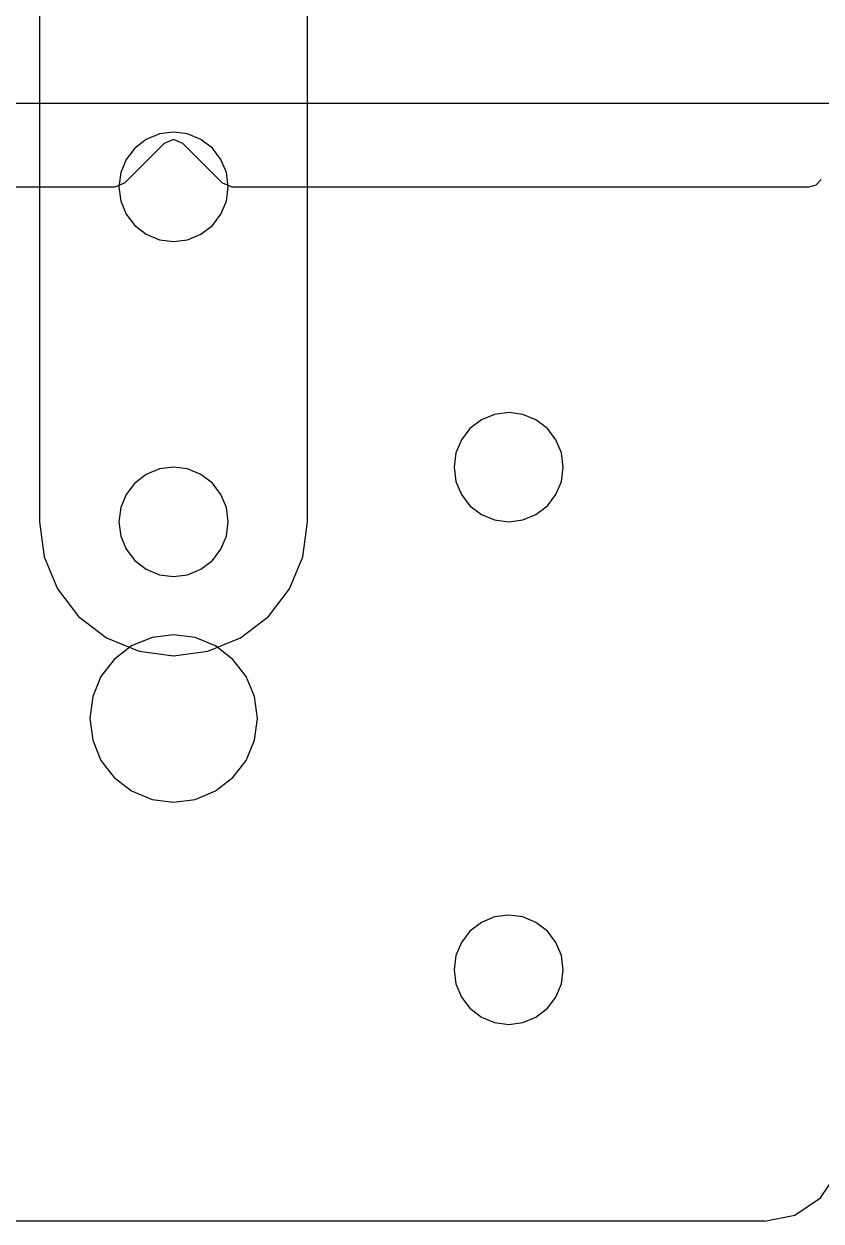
# Model space of a CAD drawing. Extents: x -257 to 298, y -311 to 343.
# Drawn here: x -6.05 to 26.17, y -71.31 to -22.91 of the extents above; entities that cross this region are included whole.
import ezdxf

# ---------------------------------------------------------------- set-up
doc = ezdxf.new("R2010")
doc.units = 0

msp = doc.modelspace()

# ---------------------------------------------------------------- linework, layer by layer
at = {"layer": 'Layer 1'}
for p, q in [((-5.41333, 65.3291), (-5.41333, -43.0441)), ((-5.41333, 65.3291), (-5.41333, -43.0441)), ((-5.41333, 65.3291), (-5.41333, -43.0441)), ((-5.41333, 65.3291), (-5.41333, -43.0441)), ((-5.41333, 65.3291), (-5.41333, -43.0441)), ((5.41333, -43.0441), (5.41333, 10.7417)), ((5.41333, -43.0441), (5.41333, 10.7417)), ((5.41333, -43.0441), (5.41333, 10.7417)), ((5.41333, -43.0441), (5.41333, 10.7417)), ((5.41333, -43.0441), (5.41333, 10.7417)), ((-34.0532, -26.1108), (34.0532, -26.1108)), ((-34.0532, -26.1108), (34.0532, -26.1108)), ((-34.0532, -26.1108), (34.0532, -26.1108)), ((-1.106665, -27.5806), (-1.568484, -27.935699)), ((-1.106665, -27.5806), (-1.568484, -27.935699)), ((-1.106665, -27.5806), (-1.568484, -27.935699)), ((-1.106665, -27.5806), (-1.568484, -27.935699)), ((-1.106665, -27.5806), (-1.568484, -27.935699)), ((-0.56823, -27.358202), (-1.106665, -27.5806)), ((-0.56823, -27.358202), (-1.106665, -27.5806)), ((-0.56823, -27.358202), (-1.106665, -27.5806)), ((-0.56823, -27.358202), (-1.106665, -27.5806)), ((-0.56823, -27.358202), (-1.106665, -27.5806)), ((0, -27.28407), (-0.56823, -27.358202)), ((0, -27.28407), (-0.56823, -27.358202)), ((0, -27.28407), (-0.56823, -27.358202)), ((0, -27.28407), (-0.56823, -27.358202)), ((0, -27.28407), (-0.56823, -27.358202)), ((0, -27.58499), (-0.377124, -27.7412)), ((0.56823, -27.358202), (0, -27.28407)), ((0.56823, -27.358202), (0, -27.28407)), ((0.56823, -27.358202), (0, -27.28407)), ((0.56823, -27.358202), (0, -27.28407)), ((0.56823, -27.358202), (0, -27.28407)), ((0.377123, -27.7412), (0, -27.58499)), ((1.106665, -27.5806), (0.56823, -27.358202)), ((1.106665, -27.5806), (0.56823, -27.358202)), ((1.106665, -27.5806), (0.56823, -27.358202)), ((1.106665, -27.5806), (0.56823, -27.358202)), ((1.106665, -27.5806), (0.56823, -27.358202)), ((1.568484, -27.935699), (1.106665, -27.5806)), ((1.568484, -27.935699), (1.106665, -27.5806)), ((1.568484, -27.935699), (1.106665, -27.5806)), ((1.568484, -27.935699), (1.106665, -27.5806)), ((1.568484, -27.935699), (1.106665, -27.5806)), ((-1.97712, -29.3422), (-0.37712, -27.742)), ((-1.568484, -27.935699), (-1.9168, -28.390735)), ((-1.568484, -27.935699), (-1.9168, -28.390735)), ((-1.568484, -27.935699), (-1.9168, -28.390735)), ((-1.568484, -27.935699), (-1.9168, -28.390735)), ((-1.568484, -27.935699), (-1.9168, -28.390735)), ((0.377125, -27.742), (1.977125, -29.3422)), ((1.9168, -28.390735), (1.568484, -27.935699)), ((1.9168, -28.390735), (1.568484, -27.935699)), ((1.9168, -28.390735), (1.568484, -27.935699)), ((1.9168, -28.390735), (1.568484, -27.935699)), ((1.9168, -28.390735), (1.568484, -27.935699)), ((-1.9168, -28.390735), (-2.136715, -28.919903)), ((-1.9168, -28.390735), (-2.136715, -28.919903)), ((-1.9168, -28.390735), (-2.136715, -28.919903)), ((-1.9168, -28.390735), (-2.136715, -28.919903)), ((-1.9168, -28.390735), (-2.136715, -28.919903)), ((2.136715, -28.919903), (1.9168, -28.390735)), ((2.136715, -28.919903), (1.9168, -28.390735)), ((2.136715, -28.919903), (1.9168, -28.390735)), ((2.136715, -28.919903), (1.9168, -28.390735)), ((2.136715, -28.919903), (1.9168, -28.390735)), ((-2.136715, -28.919903), (-2.21333, -29.4974)), ((-2.136715, -28.919903), (-2.21333, -29.4974)), ((-2.136715, -28.919903), (-2.21333, -29.4974)), ((-2.136715, -28.919903), (-2.21333, -29.4974)), ((-2.136715, -28.919903), (-2.21333, -29.4974)), ((2.21333, -29.4974), (2.136715, -28.919903)), ((2.21333, -29.4974), (2.136715, -28.919903)), ((2.21333, -29.4974), (2.136715, -28.919903)), ((2.21333, -29.4974), (2.136715, -28.919903)), ((2.21333, -29.4974), (2.136715, -28.919903)), ((-19.0933, -29.4975), (-2.35425, -29.4975)), ((-2.35425, -29.4974), (-1.977127, -29.34119)), ((-2.21333, -29.4974), (-2.136715, -30.074897)), ((-2.21333, -29.4974), (-2.136715, -30.074897)), ((-2.21333, -29.4974), (-2.136715, -30.074897)), ((-2.21333, -29.4974), (-2.136715, -30.074897)), ((-2.21333, -29.4974), (-2.136715, -30.074897)), ((1.97712, -29.3412), (2.354243, -29.49741)), ((2.136715, -30.074897), (2.21333, -29.4974)), ((2.136715, -30.074897), (2.21333, -29.4974)), ((2.136715, -30.074897), (2.21333, -29.4974)), ((2.136715, -30.074897), (2.21333, -29.4974)), ((2.136715, -30.074897), (2.21333, -29.4974)), ((2.21333, -29.4974), (2.21333, -29.4974)), ((2.21333, -29.4974), (2.21333, -29.4974)), ((2.21333, -29.4974), (2.21333, -29.4974)), ((2.21333, -29.4974), (2.21333, -29.4974)), ((2.21333, -29.4974), (2.21333, -29.4974)), ((2.35425, -29.4975), (25.697, -29.4975)), ((25.697, -29.4974), (25.977393, -29.417739)), ((25.977393, -29.417739), (26.174027, -29.202563)), ((-2.136715, -30.074897), (-1.9168, -30.604065)), ((-2.136715, -30.074897), (-1.9168, -30.604065)), ((-2.136715, -30.074897), (-1.9168, -30.604065)), ((-2.136715, -30.074897), (-1.9168, -30.604065)), ((-2.136715, -30.074897), (-1.9168, -30.604065)), ((1.9168, -30.604065), (2.136715, -30.074897)), ((1.9168, -30.604065), (2.136715, -30.074897)), ((1.9168, -30.604065), (2.136715, -30.074897)), ((1.9168, -30.604065), (2.136715, -30.074897)), ((1.9168, -30.604065), (2.136715, -30.074897)), ((-1.9168, -30.604065), (-1.568484, -31.059101)), ((-1.9168, -30.604065), (-1.568484, -31.059101)), ((-1.9168, -30.604065), (-1.568484, -31.059101)), ((-1.9168, -30.604065), (-1.568484, -31.059101)), ((-1.9168, -30.604065), (-1.568484, -31.059101)), ((1.568484, -31.059101), (1.9168, -30.604065)), ((1.568484, -31.059101), (1.9168, -30.604065)), ((1.568484, -31.059101), (1.9168, -30.604065)), ((1.568484, -31.059101), (1.9168, -30.604065)), ((1.568484, -31.059101), (1.9168, -30.604065)), ((-1.568484, -31.059101), (-1.106665, -31.4142)), ((-1.568484, -31.059101), (-1.106665, -31.4142)), ((-1.568484, -31.059101), (-1.106665, -31.4142)), ((-1.568484, -31.059101), (-1.106665, -31.4142)), ((-1.568484, -31.059101), (-1.106665, -31.4142)), ((-1.106665, -31.4142), (-0.56823, -31.636598)), ((-1.106665, -31.4142), (-0.56823, -31.636598)), ((-1.106665, -31.4142), (-0.56823, -31.636598)), ((-1.106665, -31.4142), (-0.56823, -31.636598)), ((-1.106665, -31.4142), (-0.56823, -31.636598)), ((0.56823, -31.636598), (1.106665, -31.4142)), ((0.56823, -31.636598), (1.106665, -31.4142)), ((0.56823, -31.636598), (1.106665, -31.4142)), ((0.56823, -31.636598), (1.106665, -31.4142)), ((0.56823, -31.636598), (1.106665, -31.4142)), ((1.106665, -31.4142), (1.568484, -31.059101)), ((1.106665, -31.4142), (1.568484, -31.059101)), ((1.106665, -31.4142), (1.568484, -31.059101)), ((1.106665, -31.4142), (1.568484, -31.059101)), ((1.106665, -31.4142), (1.568484, -31.059101)), ((-0.56823, -31.636598), (0, -31.71073)), ((-0.56823, -31.636598), (0, -31.71073)), ((-0.56823, -31.636598), (0, -31.71073)), ((-0.56823, -31.636598), (0, -31.71073)), ((-0.56823, -31.636598), (0, -31.71073)), ((0, -31.71073), (0.56823, -31.636598)), ((0, -31.71073), (0.56823, -31.636598)), ((0, -31.71073), (0.56823, -31.636598)), ((0, -31.71073), (0.56823, -31.636598)), ((0, -31.71073), (0.56823, -31.636598)), ((12.979838, -38.696654), (12.4427, -38.918516)), ((12.979838, -38.696654), (12.4427, -38.918516)), ((12.979838, -38.696654), (12.4427, -38.918516)), ((12.979838, -38.696654), (12.4427, -38.918516)), ((12.979838, -38.696654), (12.4427, -38.918516)), ((12.979838, -38.696654), (12.4427, -38.918516)), ((12.979838, -38.696654), (12.4427, -38.918516)), ((12.979838, -38.696654), (12.4427, -38.918516)), ((12.979838, -38.696654), (12.4427, -38.918516)), ((12.979838, -38.696654), (12.4427, -38.918516)), ((13.5467, -38.6227), (12.979838, -38.696654)), ((13.5467, -38.6227), (12.979838, -38.696654)), ((13.5467, -38.6227), (12.979838, -38.696654)), ((13.5467, -38.6227), (12.979838, -38.696654)), ((13.5467, -38.6227), (12.979838, -38.696654)), ((13.5467, -38.6227), (12.979838, -38.696654)), ((13.5467, -38.6227), (12.979838, -38.696654)), ((13.5467, -38.6227), (12.979838, -38.696654)), ((13.5467, -38.6227), (12.979838, -38.696654)), ((13.5467, -38.6227), (12.979838, -38.696654)), ((14.113562, -38.696654), (13.5467, -38.6227)), ((14.113562, -38.696654), (13.5467, -38.6227)), ((14.113562, -38.696654), (13.5467, -38.6227)), ((14.113562, -38.696654), (13.5467, -38.6227)), ((14.113562, -38.696654), (13.5467, -38.6227)), ((14.113562, -38.696654), (13.5467, -38.6227)), ((14.113562, -38.696654), (13.5467, -38.6227)), ((14.113562, -38.696654), (13.5467, -38.6227)), ((14.113562, -38.696654), (13.5467, -38.6227)), ((14.113562, -38.696654), (13.5467, -38.6227)), ((14.6507, -38.918516), (14.113562, -38.696654)), ((14.6507, -38.918516), (14.113562, -38.696654)), ((14.6507, -38.918516), (14.113562, -38.696654)), ((14.6507, -38.918516), (14.113562, -38.696654)), ((14.6507, -38.918516), (14.113562, -38.696654)), ((14.6507, -38.918516), (14.113562, -38.696654)), ((14.6507, -38.918516), (14.113562, -38.696654)), ((14.6507, -38.918516), (14.113562, -38.696654)), ((14.6507, -38.918516), (14.113562, -38.696654)), ((14.6507, -38.918516), (14.113562, -38.696654)), ((12.4427, -38.918516), (11.981993, -39.27276)), ((12.4427, -38.918516), (11.981993, -39.27276)), ((12.4427, -38.918516), (11.981993, -39.27276)), ((12.4427, -38.918516), (11.981993, -39.27276)), ((12.4427, -38.918516), (11.981993, -39.27276)), ((12.4427, -38.918516), (11.981993, -39.27276)), ((12.4427, -38.918516), (11.981993, -39.27276)), ((12.4427, -38.918516), (11.981993, -39.27276)), ((12.4427, -38.918516), (11.981993, -39.27276)), ((12.4427, -38.918516), (11.981993, -39.27276)), ((15.111407, -39.27276), (14.6507, -38.918516)), ((15.111407, -39.27276), (14.6507, -38.918516)), ((15.111407, -39.27276), (14.6507, -38.918516)), ((15.111407, -39.27276), (14.6507, -38.918516)), ((15.111407, -39.27276), (14.6507, -38.918516)), ((15.111407, -39.27276), (14.6507, -38.918516)), ((15.111407, -39.27276), (14.6507, -38.918516)), ((15.111407, -39.27276), (14.6507, -38.918516)), ((15.111407, -39.27276), (14.6507, -38.918516)), ((15.111407, -39.27276), (14.6507, -38.918516)), ((11.981993, -39.27276), (11.634516, -39.7267)), ((11.981993, -39.27276), (11.634516, -39.7267)), ((11.981993, -39.27276), (11.634516, -39.7267)), ((11.981993, -39.27276), (11.634516, -39.7267)), ((11.981993, -39.27276), (11.634516, -39.7267)), ((11.981993, -39.27276), (11.634516, -39.7267)), ((11.981993, -39.27276), (11.634516, -39.7267)), ((11.981993, -39.27276), (11.634516, -39.7267)), ((11.981993, -39.27276), (11.634516, -39.7267)), ((11.981993, -39.27276), (11.634516, -39.7267)), ((15.458884, -39.7267), (15.111407, -39.27276)), ((15.458884, -39.7267), (15.111407, -39.27276)), ((15.458884, -39.7267), (15.111407, -39.27276)), ((15.458884, -39.7267), (15.111407, -39.27276)), ((15.458884, -39.7267), (15.111407, -39.27276)), ((15.458884, -39.7267), (15.111407, -39.27276)), ((15.458884, -39.7267), (15.111407, -39.27276)), ((15.458884, -39.7267), (15.111407, -39.27276)), ((15.458884, -39.7267), (15.111407, -39.27276)), ((15.458884, -39.7267), (15.111407, -39.27276)), ((11.634516, -39.7267), (11.415131, -40.254594)), ((11.634516, -39.7267), (11.415131, -40.254594)), ((11.634516, -39.7267), (11.415131, -40.254594)), ((11.634516, -39.7267), (11.415131, -40.254594)), ((11.634516, -39.7267), (11.415131, -40.254594)), ((11.634516, -39.7267), (11.415131, -40.254594)), ((11.634516, -39.7267), (11.415131, -40.254594)), ((11.634516, -39.7267), (11.415131, -40.254594)), ((11.634516, -39.7267), (11.415131, -40.254594)), ((11.634516, -39.7267), (11.415131, -40.254594)), ((15.678269, -40.254594), (15.458884, -39.7267)), ((15.678269, -40.254594), (15.458884, -39.7267)), ((15.678269, -40.254594), (15.458884, -39.7267)), ((15.678269, -40.254594), (15.458884, -39.7267)), ((15.678269, -40.254594), (15.458884, -39.7267)), ((15.678269, -40.254594), (15.458884, -39.7267)), ((15.678269, -40.254594), (15.458884, -39.7267)), ((15.678269, -40.254594), (15.458884, -39.7267)), ((15.678269, -40.254594), (15.458884, -39.7267)), ((15.678269, -40.254594), (15.458884, -39.7267)), ((11.415131, -40.254594), (11.3387, -40.8307)), ((11.415131, -40.254594), (11.3387, -40.8307)), ((11.415131, -40.254594), (11.3387, -40.8307)), ((11.415131, -40.254594), (11.3387, -40.8307)), ((11.415131, -40.254594), (11.3387, -40.8307)), ((11.415131, -40.254594), (11.3387, -40.8307)), ((11.415131, -40.254594), (11.3387, -40.8307)), ((11.415131, -40.254594), (11.3387, -40.8307)), ((11.415131, -40.254594), (11.3387, -40.8307)), ((11.415131, -40.254594), (11.3387, -40.8307)), ((15.7547, -40.8307), (15.678269, -40.254594)), ((15.7547, -40.8307), (15.678269, -40.254594)), ((15.7547, -40.8307), (15.678269, -40.254594)), ((15.7547, -40.8307), (15.678269, -40.254594)), ((15.7547, -40.8307), (15.678269, -40.254594)), ((15.7547, -40.8307), (15.678269, -40.254594)), ((15.7547, -40.8307), (15.678269, -40.254594)), ((15.7547, -40.8307), (15.678269, -40.254594)), ((15.7547, -40.8307), (15.678269, -40.254594)), ((15.7547, -40.8307), (15.678269, -40.254594)), ((-1.106665, -41.1272), (-1.568484, -41.482299)), ((-1.106665, -41.1272), (-1.568484, -41.482299)), ((-1.106665, -41.1272), (-1.568484, -41.482299)), ((-1.106665, -41.1272), (-1.568484, -41.482299)), ((-1.106665, -41.1272), (-1.568484, -41.482299)), ((-0.56823, -40.904802), (-1.106665, -41.1272)), ((-0.56823, -40.904802), (-1.106665, -41.1272)), ((-0.56823, -40.904802), (-1.106665, -41.1272)), ((-0.56823, -40.904802), (-1.106665, -41.1272)), ((-0.56823, -40.904802), (-1.106665, -41.1272)), ((0, -40.83067), (-0.56823, -40.904802)), ((0, -40.83067), (-0.56823, -40.904802)), ((0, -40.83067), (-0.56823, -40.904802)), ((0, -40.83067), (-0.56823, -40.904802)), ((0, -40.83067), (-0.56823, -40.904802)), ((0.56823, -40.904802), (0, -40.83067)), ((0.56823, -40.904802), (0, -40.83067)), ((0.56823, -40.904802), (0, -40.83067)), ((0.56823, -40.904802), (0, -40.83067)), ((0.56823, -40.904802), (0, -40.83067)), ((1.106665, -41.1272), (0.56823, -40.904802)), ((1.106665, -41.1272), (0.56823, -40.904802)), ((1.106665, -41.1272), (0.56823, -40.904802)), ((1.106665, -41.1272), (0.56823, -40.904802)), ((1.106665, -41.1272), (0.56823, -40.904802)), ((1.568484, -41.482299), (1.106665, -41.1272)), ((1.568484, -41.482299), (1.106665, -41.1272)), ((1.568484, -41.482299), (1.106665, -41.1272)), ((1.568484, -41.482299), (1.106665, -41.1272)), ((1.568484, -41.482299), (1.106665, -41.1272)), ((11.3387, -40.8307), (11.415131, -41.406806)), ((11.3387, -40.8307), (11.415131, -41.406806)), ((11.3387, -40.8307), (11.415131, -41.406806)), ((11.3387, -40.8307), (11.415131, -41.406806)), ((11.3387, -40.8307), (11.415131, -41.406806)), ((11.3387, -40.8307), (11.415131, -41.406806)), ((11.3387, -40.8307), (11.415131, -41.406806)), ((11.3387, -40.8307), (11.415131, -41.406806)), ((11.3387, -40.8307), (11.415131, -41.406806)), ((11.3387, -40.8307), (11.415131, -41.406806)), ((15.678269, -41.406806), (15.7547, -40.8307)), ((15.678269, -41.406806), (15.7547, -40.8307)), ((15.678269, -41.406806), (15.7547, -40.8307)), ((15.678269, -41.406806), (15.7547, -40.8307)), ((15.678269, -41.406806), (15.7547, -40.8307)), ((15.678269, -41.406806), (15.7547, -40.8307)), ((15.678269, -41.406806), (15.7547, -40.8307)), ((15.678269, -41.406806), (15.7547, -40.8307)), ((15.678269, -41.406806), (15.7547, -40.8307)), ((15.678269, -41.406806), (15.7547, -40.8307)), ((15.7547, -40.8307), (15.7547, -40.8307)), ((15.7547, -40.8307), (15.7547, -40.8307)), ((15.7547, -40.8307), (15.7547, -40.8307)), ((15.7547, -40.8307), (15.7547, -40.8307)), ((15.7547, -40.8307), (15.7547, -40.8307)), ((15.7547, -40.8307), (15.7547, -40.8307)), ((15.7547, -40.8307), (15.7547, -40.8307)), ((15.7547, -40.8307), (15.7547, -40.8307)), ((15.7547, -40.8307), (15.7547, -40.8307)), ((15.7547, -40.8307), (15.7547, -40.8307)), ((-1.568484, -41.482299), (-1.9168, -41.937335)), ((-1.568484, -41.482299), (-1.9168, -41.937335)), ((-1.568484, -41.482299), (-1.9168, -41.937335)), ((-1.568484, -41.482299), (-1.9168, -41.937335)), ((-1.568484, -41.482299), (-1.9168, -41.937335)), ((1.9168, -41.937335), (1.568484, -41.482299)), ((1.9168, -41.937335), (1.568484, -41.482299)), ((1.9168, -41.937335), (1.568484, -41.482299)), ((1.9168, -41.937335), (1.568484, -41.482299)), ((1.9168, -41.937335), (1.568484, -41.482299)), ((11.415131, -41.406806), (11.634516, -41.9347)), ((11.415131, -41.406806), (11.634516, -41.9347)), ((11.415131, -41.406806), (11.634516, -41.9347)), ((11.415131, -41.406806), (11.634516, -41.9347)), ((11.415131, -41.406806), (11.634516, -41.9347)), ((11.415131, -41.406806), (11.634516, -41.9347)), ((11.415131, -41.406806), (11.634516, -41.9347)), ((11.415131, -41.406806), (11.634516, -41.9347)), ((11.415131, -41.406806), (11.634516, -41.9347)), ((11.415131, -41.406806), (11.634516, -41.9347)), ((15.458884, -41.9347), (15.678269, -41.406806)), ((15.458884, -41.9347), (15.678269, -41.406806)), ((15.458884, -41.9347), (15.678269, -41.406806)), ((15.458884, -41.9347), (15.678269, -41.406806)), ((15.458884, -41.9347), (15.678269, -41.406806)), ((15.458884, -41.9347), (15.678269, -41.406806)), ((15.458884, -41.9347), (15.678269, -41.406806)), ((15.458884, -41.9347), (15.678269, -41.406806)), ((15.458884, -41.9347), (15.678269, -41.406806)), ((15.458884, -41.9347), (15.678269, -41.406806)), ((-1.9168, -41.937335), (-2.136715, -42.466503)), ((-1.9168, -41.937335), (-2.136715, -42.466503)), ((-1.9168, -41.937335), (-2.136715, -42.466503)), ((-1.9168, -41.937335), (-2.136715, -42.466503)), ((-1.9168, -41.937335), (-2.136715, -42.466503)), ((2.136715, -42.466503), (1.9168, -41.937335)), ((2.136715, -42.466503), (1.9168, -41.937335)), ((2.136715, -42.466503), (1.9168, -41.937335)), ((2.136715, -42.466503), (1.9168, -41.937335)), ((2.136715, -42.466503), (1.9168, -41.937335)), ((11.634516, -41.9347), (11.981993, -42.38864)), ((11.634516, -41.9347), (11.981993, -42.38864)), ((11.634516, -41.9347), (11.981993, -42.38864)), ((11.634516, -41.9347), (11.981993, -42.38864)), ((11.634516, -41.9347), (11.981993, -42.38864)), ((11.634516, -41.9347), (11.981993, -42.38864)), ((11.634516, -41.9347), (11.981993, -42.38864)), ((11.634516, -41.9347), (11.981993, -42.38864)), ((11.634516, -41.9347), (11.981993, -42.38864)), ((11.634516, -41.9347), (11.981993, -42.38864)), ((15.111407, -42.38864), (15.458884, -41.9347)), ((15.111407, -42.38864), (15.458884, -41.9347)), ((15.111407, -42.38864), (15.458884, -41.9347)), ((15.111407, -42.38864), (15.458884, -41.9347)), ((15.111407, -42.38864), (15.458884, -41.9347)), ((15.111407, -42.38864), (15.458884, -41.9347)), ((15.111407, -42.38864), (15.458884, -41.9347)), ((15.111407, -42.38864), (15.458884, -41.9347)), ((15.111407, -42.38864), (15.458884, -41.9347)), ((15.111407, -42.38864), (15.458884, -41.9347)), ((-2.136715, -42.466503), (-2.21333, -43.044)), ((-2.136715, -42.466503), (-2.21333, -43.044)), ((-2.136715, -42.466503), (-2.21333, -43.044)), ((-2.136715, -42.466503), (-2.21333, -43.044)), ((-2.136715, -42.466503), (-2.21333, -43.044)), ((2.21333, -43.044), (2.136715, -42.466503)), ((2.21333, -43.044), (2.136715, -42.466503)), ((2.21333, -43.044), (2.136715, -42.466503)), ((2.21333, -43.044), (2.136715, -42.466503)), ((2.21333, -43.044), (2.136715, -42.466503)), ((11.981993, -42.38864), (12.4427, -42.742884)), ((11.981993, -42.38864), (12.4427, -42.742884)), ((11.981993, -42.38864), (12.4427, -42.742884)), ((11.981993, -42.38864), (12.4427, -42.742884)), ((11.981993, -42.38864), (12.4427, -42.742884)), ((11.981993, -42.38864), (12.4427, -42.742884)), ((11.981993, -42.38864), (12.4427, -42.742884)), ((11.981993, -42.38864), (12.4427, -42.742884)), ((11.981993, -42.38864), (12.4427, -42.742884)), ((11.981993, -42.38864), (12.4427, -42.742884)), ((14.6507, -42.742884), (15.111407, -42.38864)), ((14.6507, -42.742884), (15.111407, -42.38864)), ((14.6507, -42.742884), (15.111407, -42.38864)), ((14.6507, -42.742884), (15.111407, -42.38864)), ((14.6507, -42.742884), (15.111407, -42.38864)), ((14.6507, -42.742884), (15.111407, -42.38864)), ((14.6507, -42.742884), (15.111407, -42.38864)), ((14.6507, -42.742884), (15.111407, -42.38864)), ((14.6507, -42.742884), (15.111407, -42.38864)), ((14.6507, -42.742884), (15.111407, -42.38864)), ((-5.41333, -43.044), (-5.225933, -44.456433)), ((-5.41333, -43.044), (-5.225933, -44.456433)), ((-5.41333, -43.044), (-5.225933, -44.456433)), ((-5.41333, -43.044), (-5.225933, -44.456433)), ((-5.41333, -43.044), (-5.225933, -44.456433)), ((-2.21333, -43.044), (-2.136715, -43.621497)), ((-2.21333, -43.044), (-2.136715, -43.621497)), ((-2.21333, -43.044), (-2.136715, -43.621497)), ((-2.21333, -43.044), (-2.136715, -43.621497)), ((-2.21333, -43.044), (-2.136715, -43.621497)), ((2.136715, -43.621497), (2.21333, -43.044)), ((2.136715, -43.621497), (2.21333, -43.044)), ((2.136715, -43.621497), (2.21333, -43.044)), ((2.136715, -43.621497), (2.21333, -43.044)), ((2.136715, -43.621497), (2.21333, -43.044)), ((2.21333, -43.044), (2.21333, -43.044)), ((2.21333, -43.044), (2.21333, -43.044)), ((2.21333, -43.044), (2.21333, -43.044)), ((2.21333, -43.044), (2.21333, -43.044)), ((2.21333, -43.044), (2.21333, -43.044)), ((5.225965, -44.456433), (5.41335, -43.044)), ((5.225965, -44.456433), (5.41335, -43.044)), ((5.225965, -44.456433), (5.41335, -43.044)), ((5.225965, -44.456433), (5.41335, -43.044)), ((5.225965, -44.456433), (5.41335, -43.044)), ((12.4427, -42.742884), (12.979838, -42.964746)), ((12.4427, -42.742884), (12.979838, -42.964746)), ((12.4427, -42.742884), (12.979838, -42.964746)), ((12.4427, -42.742884), (12.979838, -42.964746)), ((12.4427, -42.742884), (12.979838, -42.964746)), ((12.4427, -42.742884), (12.979838, -42.964746)), ((12.4427, -42.742884), (12.979838, -42.964746)), ((12.4427, -42.742884), (12.979838, -42.964746)), ((12.4427, -42.742884), (12.979838, -42.964746)), ((12.4427, -42.742884), (12.979838, -42.964746)), ((12.979838, -42.964746), (13.5467, -43.0387)), ((12.979838, -42.964746), (13.5467, -43.0387)), ((12.979838, -42.964746), (13.5467, -43.0387)), ((12.979838, -42.964746), (13.5467, -43.0387)), ((12.979838, -42.964746), (13.5467, -43.0387)), ((12.979838, -42.964746), (13.5467, -43.0387)), ((12.979838, -42.964746), (13.5467, -43.0387)), ((12.979838, -42.964746), (13.5467, -43.0387)), ((12.979838, -42.964746), (13.5467, -43.0387)), ((12.979838, -42.964746), (13.5467, -43.0387)), ((13.5467, -43.0387), (14.113562, -42.964746)), ((13.5467, -43.0387), (14.113562, -42.964746)), ((13.5467, -43.0387), (14.113562, -42.964746)), ((13.5467, -43.0387), (14.113562, -42.964746)), ((13.5467, -43.0387), (14.113562, -42.964746)), ((13.5467, -43.0387), (14.113562, -42.964746)), ((13.5467, -43.0387), (14.113562, -42.964746)), ((13.5467, -43.0387), (14.113562, -42.964746)), ((13.5467, -43.0387), (14.113562, -42.964746)), ((13.5467, -43.0387), (14.113562, -42.964746)), ((14.113562, -42.964746), (14.6507, -42.742884)), ((14.113562, -42.964746), (14.6507, -42.742884)), ((14.113562, -42.964746), (14.6507, -42.742884)), ((14.113562, -42.964746), (14.6507, -42.742884)), ((14.113562, -42.964746), (14.6507, -42.742884)), ((14.113562, -42.964746), (14.6507, -42.742884)), ((14.113562, -42.964746), (14.6507, -42.742884)), ((14.113562, -42.964746), (14.6507, -42.742884)), ((14.113562, -42.964746), (14.6507, -42.742884)), ((14.113562, -42.964746), (14.6507, -42.742884)), ((-2.136715, -43.621497), (-1.9168, -44.150665)), ((-2.136715, -43.621497), (-1.9168, -44.150665)), ((-2.136715, -43.621497), (-1.9168, -44.150665)), ((-2.136715, -43.621497), (-1.9168, -44.150665)), ((-2.136715, -43.621497), (-1.9168, -44.150665)), ((1.9168, -44.150665), (2.136715, -43.621497)), ((1.9168, -44.150665), (2.136715, -43.621497)), ((1.9168, -44.150665), (2.136715, -43.621497)), ((1.9168, -44.150665), (2.136715, -43.621497)), ((1.9168, -44.150665), (2.136715, -43.621497)), ((-5.225933, -44.456433), (-4.688064, -45.750665)), ((-5.225933, -44.456433), (-4.688064, -45.750665)), ((-5.225933, -44.456433), (-4.688064, -45.750665)), ((-5.225933, -44.456433), (-4.688064, -45.750665)), ((-5.225933, -44.456433), (-4.688064, -45.750665)), ((-1.9168, -44.150665), (-1.568484, -44.605701)), ((-1.9168, -44.150665), (-1.568484, -44.605701)), ((-1.9168, -44.150665), (-1.568484, -44.605701)), ((-1.9168, -44.150665), (-1.568484, -44.605701)), ((-1.9168, -44.150665), (-1.568484, -44.605701)), ((1.568484, -44.605701), (1.9168, -44.150665)), ((1.568484, -44.605701), (1.9168, -44.150665)), ((1.568484, -44.605701), (1.9168, -44.150665)), ((1.568484, -44.605701), (1.9168, -44.150665)), ((1.568484, -44.605701), (1.9168, -44.150665)), ((4.688101, -45.750665), (5.225965, -44.456433)), ((4.688101, -45.750665), (5.225965, -44.456433)), ((4.688101, -45.750665), (5.225965, -44.456433)), ((4.688101, -45.750665), (5.225965, -44.456433)), ((4.688101, -45.750665), (5.225965, -44.456433)), ((-1.568484, -44.605701), (-1.106665, -44.9608)), ((-1.568484, -44.605701), (-1.106665, -44.9608)), ((-1.568484, -44.605701), (-1.106665, -44.9608)), ((-1.568484, -44.605701), (-1.106665, -44.9608)), ((-1.568484, -44.605701), (-1.106665, -44.9608)), ((-1.106665, -44.9608), (-0.56823, -45.183198)), ((-1.106665, -44.9608), (-0.56823, -45.183198)), ((-1.106665, -44.9608), (-0.56823, -45.183198)), ((-1.106665, -44.9608), (-0.56823, -45.183198)), ((-1.106665, -44.9608), (-0.56823, -45.183198)), ((0.56823, -45.183198), (1.106665, -44.9608)), ((0.56823, -45.183198), (1.106665, -44.9608)), ((0.56823, -45.183198), (1.106665, -44.9608)), ((0.56823, -45.183198), (1.106665, -44.9608)), ((0.56823, -45.183198), (1.106665, -44.9608)), ((1.106665, -44.9608), (1.568484, -44.605701)), ((1.106665, -44.9608), (1.568484, -44.605701)), ((1.106665, -44.9608), (1.568484, -44.605701)), ((1.106665, -44.9608), (1.568484, -44.605701)), ((1.106665, -44.9608), (1.568484, -44.605701)), ((-0.56823, -45.183198), (0, -45.25733)), ((-0.56823, -45.183198), (0, -45.25733)), ((-0.56823, -45.183198), (0, -45.25733)), ((-0.56823, -45.183198), (0, -45.25733)), ((-0.56823, -45.183198), (0, -45.25733)), ((0, -45.25733), (0.56823, -45.183198)), ((0, -45.25733), (0.56823, -45.183198)), ((0, -45.25733), (0.56823, -45.183198)), ((0, -45.25733), (0.56823, -45.183198)), ((0, -45.25733), (0.56823, -45.183198)), ((-4.688064, -45.750665), (-3.836156, -46.863584)), ((-4.688064, -45.750665), (-3.836156, -46.863584)), ((-4.688064, -45.750665), (-3.836156, -46.863584)), ((-4.688064, -45.750665), (-3.836156, -46.863584)), ((-4.688064, -45.750665), (-3.836156, -46.863584)), ((3.836196, -46.863584), (4.688101, -45.750665)), ((3.836196, -46.863584), (4.688101, -45.750665)), ((3.836196, -46.863584), (4.688101, -45.750665)), ((3.836196, -46.863584), (4.688101, -45.750665)), ((3.836196, -46.863584), (4.688101, -45.750665)), ((-3.836156, -46.863584), (-2.706645, -47.732081)), ((-3.836156, -46.863584), (-2.706645, -47.732081)), ((-3.836156, -46.863584), (-2.706645, -47.732081)), ((-3.836156, -46.863584), (-2.706645, -47.732081)), ((-3.836156, -46.863584), (-2.706645, -47.732081)), ((2.706685, -47.732081), (3.836196, -46.863584)), ((2.706685, -47.732081), (3.836196, -46.863584)), ((2.706685, -47.732081), (3.836196, -46.863584)), ((2.706685, -47.732081), (3.836196, -46.863584)), ((2.706685, -47.732081), (3.836196, -46.863584)), ((-2.706645, -47.732081), (-1.389749, -48.276018)), ((-2.706645, -47.732081), (-1.389749, -48.276018)), ((-2.706645, -47.732081), (-1.389749, -48.276018)), ((-2.706645, -47.732081), (-1.389749, -48.276018)), ((-2.706645, -47.732081), (-1.389749, -48.276018)), ((-0.869465, -47.717472), (-1.693335, -48.057766)), ((-0.869465, -47.717472), (-1.693335, -48.057766)), ((-0.869465, -47.717472), (-1.693335, -48.057766)), ((-0.869465, -47.717472), (-1.693335, -48.057766)), ((-0.869465, -47.717472), (-1.693335, -48.057766)), ((-0.869465, -47.717472), (-1.693335, -48.057766)), ((-0.869465, -47.717472), (-1.693335, -48.057766)), ((-0.869465, -47.717472), (-1.693335, -48.057766)), ((-0.869465, -47.717472), (-1.693335, -48.057766)), ((-0.869465, -47.717472), (-1.693335, -48.057766)), ((-0.000005, -47.60404), (-0.869465, -47.717472)), ((-0.000005, -47.60404), (-0.869465, -47.717472)), ((-0.000005, -47.60404), (-0.869465, -47.717472)), ((-0.000005, -47.60404), (-0.869465, -47.717472)), ((-0.000005, -47.60404), (-0.869465, -47.717472)), ((-0.000005, -47.60404), (-0.869465, -47.717472)), ((-0.000005, -47.60404), (-0.869465, -47.717472)), ((-0.000005, -47.60404), (-0.869465, -47.717472)), ((-0.000005, -47.60404), (-0.869465, -47.717472)), ((-0.000005, -47.60404), (-0.869465, -47.717472)), ((0.869455, -47.717472), (-0.000005, -47.60404)), ((0.869455, -47.717472), (-0.000005, -47.60404)), ((0.869455, -47.717472), (-0.000005, -47.60404)), ((0.869455, -47.717472), (-0.000005, -47.60404)), ((0.869455, -47.717472), (-0.000005, -47.60404)), ((0.869455, -47.717472), (-0.000005, -47.60404)), ((0.869455, -47.717472), (-0.000005, -47.60404)), ((0.869455, -47.717472), (-0.000005, -47.60404)), ((0.869455, -47.717472), (-0.000005, -47.60404)), ((0.869455, -47.717472), (-0.000005, -47.60404)), ((1.693325, -48.057766), (0.869455, -47.717472)), ((1.693325, -48.057766), (0.869455, -47.717472)), ((1.693325, -48.057766), (0.869455, -47.717472)), ((1.693325, -48.057766), (0.869455, -47.717472)), ((1.693325, -48.057766), (0.869455, -47.717472)), ((1.693325, -48.057766), (0.869455, -47.717472)), ((1.693325, -48.057766), (0.869455, -47.717472)), ((1.693325, -48.057766), (0.869455, -47.717472)), ((1.693325, -48.057766), (0.869455, -47.717472)), ((1.693325, -48.057766), (0.869455, -47.717472)), ((1.389789, -48.276018), (2.706685, -47.732081)), ((1.389789, -48.276018), (2.706685, -47.732081)), ((1.389789, -48.276018), (2.706685, -47.732081)), ((1.389789, -48.276018), (2.706685, -47.732081)), ((1.389789, -48.276018), (2.706685, -47.732081)), ((-1.693335, -48.057766), (-2.399974, -48.601111)), ((-1.693335, -48.057766), (-2.399974, -48.601111)), ((-1.693335, -48.057766), (-2.399974, -48.601111)), ((-1.693335, -48.057766), (-2.399974, -48.601111)), ((-1.693335, -48.057766), (-2.399974, -48.601111)), ((-1.693335, -48.057766), (-2.399974, -48.601111)), ((-1.693335, -48.057766), (-2.399974, -48.601111)), ((-1.693335, -48.057766), (-2.399974, -48.601111)), ((-1.693335, -48.057766), (-2.399974, -48.601111)), ((-1.693335, -48.057766), (-2.399974, -48.601111)), ((-1.389749, -48.276018), (0.00002, -48.45733)), ((-1.389749, -48.276018), (0.00002, -48.45733)), ((-1.389749, -48.276018), (0.00002, -48.45733)), ((-1.389749, -48.276018), (0.00002, -48.45733)), ((-1.389749, -48.276018), (0.00002, -48.45733)), ((0.00002, -48.45733), (1.389789, -48.276018)), ((0.00002, -48.45733), (1.389789, -48.276018)), ((0.00002, -48.45733), (1.389789, -48.276018)), ((0.00002, -48.45733), (1.389789, -48.276018)), ((0.00002, -48.45733), (1.389789, -48.276018)), ((2.399964, -48.601111), (1.693325, -48.057766)), ((2.399964, -48.601111), (1.693325, -48.057766)), ((2.399964, -48.601111), (1.693325, -48.057766)), ((2.399964, -48.601111), (1.693325, -48.057766)), ((2.399964, -48.601111), (1.693325, -48.057766)), ((2.399964, -48.601111), (1.693325, -48.057766)), ((2.399964, -48.601111), (1.693325, -48.057766)), ((2.399964, -48.601111), (1.693325, -48.057766)), ((2.399964, -48.601111), (1.693325, -48.057766)), ((2.399964, -48.601111), (1.693325, -48.057766)), ((-2.399974, -48.601111), (-2.932939, -49.29737)), ((-2.399974, -48.601111), (-2.932939, -49.29737)), ((-2.399974, -48.601111), (-2.932939, -49.29737)), ((-2.399974, -48.601111), (-2.932939, -49.29737)), ((-2.399974, -48.601111), (-2.932939, -49.29737)), ((-2.399974, -48.601111), (-2.932939, -49.29737)), ((-2.399974, -48.601111), (-2.932939, -49.29737)), ((-2.399974, -48.601111), (-2.932939, -49.29737)), ((-2.399974, -48.601111), (-2.932939, -49.29737)), ((-2.399974, -48.601111), (-2.932939, -49.29737)), ((2.932929, -49.29737), (2.399964, -48.601111)), ((2.932929, -49.29737), (2.399964, -48.601111)), ((2.932929, -49.29737), (2.399964, -48.601111)), ((2.932929, -49.29737), (2.399964, -48.601111)), ((2.932929, -49.29737), (2.399964, -48.601111)), ((2.932929, -49.29737), (2.399964, -48.601111)), ((2.932929, -49.29737), (2.399964, -48.601111)), ((2.932929, -49.29737), (2.399964, -48.601111)), ((2.932929, -49.29737), (2.399964, -48.601111)), ((2.932929, -49.29737), (2.399964, -48.601111)), ((-2.932939, -49.29737), (-3.269434, -50.107061)), ((-2.932939, -49.29737), (-3.269434, -50.107061)), ((-2.932939, -49.29737), (-3.269434, -50.107061)), ((-2.932939, -49.29737), (-3.269434, -50.107061)), ((-2.932939, -49.29737), (-3.269434, -50.107061)), ((-2.932939, -49.29737), (-3.269434, -50.107061)), ((-2.932939, -49.29737), (-3.269434, -50.107061)), ((-2.932939, -49.29737), (-3.269434, -50.107061)), ((-2.932939, -49.29737), (-3.269434, -50.107061)), ((-2.932939, -49.29737), (-3.269434, -50.107061)), ((3.269426, -50.107061), (2.932929, -49.29737)), ((3.269426, -50.107061), (2.932929, -49.29737)), ((3.269426, -50.107061), (2.932929, -49.29737)), ((3.269426, -50.107061), (2.932929, -49.29737)), ((3.269426, -50.107061), (2.932929, -49.29737)), ((3.269426, -50.107061), (2.932929, -49.29737)), ((3.269426, -50.107061), (2.932929, -49.29737)), ((3.269426, -50.107061), (2.932929, -49.29737)), ((3.269426, -50.107061), (2.932929, -49.29737)), ((3.269426, -50.107061), (2.932929, -49.29737)), ((-3.269434, -50.107061), (-3.386665, -50.9907)), ((-3.269434, -50.107061), (-3.386665, -50.9907)), ((-3.269434, -50.107061), (-3.386665, -50.9907)), ((-3.269434, -50.107061), (-3.386665, -50.9907)), ((-3.269434, -50.107061), (-3.386665, -50.9907)), ((-3.269434, -50.107061), (-3.386665, -50.9907)), ((-3.269434, -50.107061), (-3.386665, -50.9907)), ((-3.269434, -50.107061), (-3.386665, -50.9907)), ((-3.269434, -50.107061), (-3.386665, -50.9907)), ((-3.269434, -50.107061), (-3.386665, -50.9907)), ((3.38666, -50.9907), (3.269426, -50.107061)), ((3.38666, -50.9907), (3.269426, -50.107061)), ((3.38666, -50.9907), (3.269426, -50.107061)), ((3.38666, -50.9907), (3.269426, -50.107061)), ((3.38666, -50.9907), (3.269426, -50.107061)), ((3.38666, -50.9907), (3.269426, -50.107061)), ((3.38666, -50.9907), (3.269426, -50.107061)), ((3.38666, -50.9907), (3.269426, -50.107061)), ((3.38666, -50.9907), (3.269426, -50.107061)), ((3.38666, -50.9907), (3.269426, -50.107061)), ((-3.386665, -50.9907), (-3.269433, -51.874339)), ((-3.386665, -50.9907), (-3.269433, -51.874339)), ((-3.386665, -50.9907), (-3.269433, -51.874339)), ((-3.386665, -50.9907), (-3.269433, -51.874339)), ((-3.386665, -50.9907), (-3.269433, -51.874339)), ((-3.386665, -50.9907), (-3.269433, -51.874339)), ((-3.386665, -50.9907), (-3.269433, -51.874339)), ((-3.386665, -50.9907), (-3.269433, -51.874339)), ((-3.386665, -50.9907), (-3.269433, -51.874339)), ((-3.386665, -50.9907), (-3.269433, -51.874339)), ((3.269427, -51.874339), (3.386658, -50.9907)), ((3.269427, -51.874339), (3.386658, -50.9907)), ((3.269427, -51.874339), (3.386658, -50.9907)), ((3.269427, -51.874339), (3.386658, -50.9907)), ((3.269427, -51.874339), (3.386658, -50.9907)), ((3.269427, -51.874339), (3.386658, -50.9907)), ((3.269427, -51.874339), (3.386658, -50.9907)), ((3.269427, -51.874339), (3.386658, -50.9907)), ((3.269427, -51.874339), (3.386658, -50.9907)), ((3.269427, -51.874339), (3.386658, -50.9907)), ((3.386658, -50.9907), (3.38666, -50.9907)), ((3.386658, -50.9907), (3.38666, -50.9907)), ((3.386658, -50.9907), (3.38666, -50.9907)), ((3.386658, -50.9907), (3.38666, -50.9907)), ((3.386658, -50.9907), (3.38666, -50.9907)), ((3.386658, -50.9907), (3.38666, -50.9907)), ((3.386658, -50.9907), (3.38666, -50.9907)), ((3.386658, -50.9907), (3.38666, -50.9907)), ((3.386658, -50.9907), (3.38666, -50.9907)), ((3.386658, -50.9907), (3.38666, -50.9907)), ((-3.269433, -51.874339), (-2.932936, -52.68403)), ((-3.269433, -51.874339), (-2.932936, -52.68403)), ((-3.269433, -51.874339), (-2.932936, -52.68403)), ((-3.269433, -51.874339), (-2.932936, -52.68403)), ((-3.269433, -51.874339), (-2.932936, -52.68403)), ((-3.269433, -51.874339), (-2.932936, -52.68403)), ((-3.269433, -51.874339), (-2.932936, -52.68403)), ((-3.269433, -51.874339), (-2.932936, -52.68403)), ((-3.269433, -51.874339), (-2.932936, -52.68403)), ((-3.269433, -51.874339), (-2.932936, -52.68403)), ((2.932931, -52.68403), (3.269427, -51.874339)), ((2.932931, -52.68403), (3.269427, -51.874339)), ((2.932931, -52.68403), (3.269427, -51.874339)), ((2.932931, -52.68403), (3.269427, -51.874339)), ((2.932931, -52.68403), (3.269427, -51.874339)), ((2.932931, -52.68403), (3.269427, -51.874339)), ((2.932931, -52.68403), (3.269427, -51.874339)), ((2.932931, -52.68403), (3.269427, -51.874339)), ((2.932931, -52.68403), (3.269427, -51.874339)), ((2.932931, -52.68403), (3.269427, -51.874339)), ((-2.932936, -52.68403), (-2.399971, -53.380289)), ((-2.932936, -52.68403), (-2.399971, -53.380289)), ((-2.932936, -52.68403), (-2.399971, -53.380289)), ((-2.932936, -52.68403), (-2.399971, -53.380289)), ((-2.932936, -52.68403), (-2.399971, -53.380289)), ((-2.932936, -52.68403), (-2.399971, -53.380289)), ((-2.932936, -52.68403), (-2.399971, -53.380289)), ((-2.932936, -52.68403), (-2.399971, -53.380289)), ((-2.932936, -52.68403), (-2.399971, -53.380289)), ((-2.932936, -52.68403), (-2.399971, -53.380289)), ((2.399966, -53.380289), (2.932931, -52.68403)), ((2.399966, -53.380289), (2.932931, -52.68403)), ((2.399966, -53.380289), (2.932931, -52.68403)), ((2.399966, -53.380289), (2.932931, -52.68403)), ((2.399966, -53.380289), (2.932931, -52.68403)), ((2.399966, -53.380289), (2.932931, -52.68403)), ((2.399966, -53.380289), (2.932931, -52.68403)), ((2.399966, -53.380289), (2.932931, -52.68403)), ((2.399966, -53.380289), (2.932931, -52.68403)), ((2.399966, -53.380289), (2.932931, -52.68403)), ((-2.399971, -53.380289), (-1.693333, -53.923634)), ((-2.399971, -53.380289), (-1.693333, -53.923634)), ((-2.399971, -53.380289), (-1.693333, -53.923634)), ((-2.399971, -53.380289), (-1.693333, -53.923634)), ((-2.399971, -53.380289), (-1.693333, -53.923634)), ((-2.399971, -53.380289), (-1.693333, -53.923634)), ((-2.399971, -53.380289), (-1.693333, -53.923634)), ((-2.399971, -53.380289), (-1.693333, -53.923634)), ((-2.399971, -53.380289), (-1.693333, -53.923634)), ((-2.399971, -53.380289), (-1.693333, -53.923634)), ((1.693327, -53.923634), (2.399966, -53.380289)), ((1.693327, -53.923634), (2.399966, -53.380289)), ((1.693327, -53.923634), (2.399966, -53.380289)), ((1.693327, -53.923634), (2.399966, -53.380289)), ((1.693327, -53.923634), (2.399966, -53.380289)), ((1.693327, -53.923634), (2.399966, -53.380289)), ((1.693327, -53.923634), (2.399966, -53.380289)), ((1.693327, -53.923634), (2.399966, -53.380289)), ((1.693327, -53.923634), (2.399966, -53.380289)), ((1.693327, -53.923634), (2.399966, -53.380289)), ((-1.693333, -53.923634), (-0.869463, -54.263928)), ((-1.693333, -53.923634), (-0.869463, -54.263928)), ((-1.693333, -53.923634), (-0.869463, -54.263928)), ((-1.693333, -53.923634), (-0.869463, -54.263928)), ((-1.693333, -53.923634), (-0.869463, -54.263928)), ((-1.693333, -53.923634), (-0.869463, -54.263928)), ((-1.693333, -53.923634), (-0.869463, -54.263928)), ((-1.693333, -53.923634), (-0.869463, -54.263928)), ((-1.693333, -53.923634), (-0.869463, -54.263928)), ((-1.693333, -53.923634), (-0.869463, -54.263928)), ((0.869458, -54.263928), (1.693327, -53.923634)), ((0.869458, -54.263928), (1.693327, -53.923634)), ((0.869458, -54.263928), (1.693327, -53.923634)), ((0.869458, -54.263928), (1.693327, -53.923634)), ((0.869458, -54.263928), (1.693327, -53.923634)), ((0.869458, -54.263928), (1.693327, -53.923634)), ((0.869458, -54.263928), (1.693327, -53.923634)), ((0.869458, -54.263928), (1.693327, -53.923634)), ((0.869458, -54.263928), (1.693327, -53.923634)), ((0.869458, -54.263928), (1.693327, -53.923634)), ((-0.869463, -54.263928), (-0.000003, -54.37736)), ((-0.869463, -54.263928), (-0.000003, -54.37736)), ((-0.869463, -54.263928), (-0.000003, -54.37736)), ((-0.869463, -54.263928), (-0.000003, -54.37736)), ((-0.869463, -54.263928), (-0.000003, -54.37736)), ((-0.869463, -54.263928), (-0.000003, -54.37736)), ((-0.869463, -54.263928), (-0.000003, -54.37736)), ((-0.869463, -54.263928), (-0.000003, -54.37736)), ((-0.869463, -54.263928), (-0.000003, -54.37736)), ((-0.869463, -54.263928), (-0.000003, -54.37736)), ((-0.000003, -54.37736), (0.869458, -54.263928)), ((-0.000003, -54.37736), (0.869458, -54.263928)), ((-0.000003, -54.37736), (0.869458, -54.263928)), ((-0.000003, -54.37736), (0.869458, -54.263928)), ((-0.000003, -54.37736), (0.869458, -54.263928)), ((-0.000003, -54.37736), (0.869458, -54.263928)), ((-0.000003, -54.37736), (0.869458, -54.263928)), ((-0.000003, -54.37736), (0.869458, -54.263928)), ((-0.000003, -54.37736), (0.869458, -54.263928)), ((-0.000003, -54.37736), (0.869458, -54.263928)), ((12.979838, -59.016654), (12.4427, -59.238516)), ((12.979838, -59.016654), (12.4427, -59.238516)), ((12.979838, -59.016654), (12.4427, -59.238516)), ((12.979838, -59.016654), (12.4427, -59.238516)), ((12.979838, -59.016654), (12.4427, -59.238516)), ((12.979838, -59.016654), (12.4427, -59.238516)), ((12.979838, -59.016654), (12.4427, -59.238516)), ((12.979838, -59.016654), (12.4427, -59.238516)), ((12.979838, -59.016654), (12.4427, -59.238516)), ((12.979838, -59.016654), (12.4427, -59.238516)), ((13.5467, -58.9427), (12.979838, -59.016654)), ((13.5467, -58.9427), (12.979838, -59.016654)), ((13.5467, -58.9427), (12.979838, -59.016654)), ((13.5467, -58.9427), (12.979838, -59.016654)), ((13.5467, -58.9427), (12.979838, -59.016654)), ((13.5467, -58.9427), (12.979838, -59.016654)), ((13.5467, -58.9427), (12.979838, -59.016654)), ((13.5467, -58.9427), (12.979838, -59.016654)), ((13.5467, -58.9427), (12.979838, -59.016654)), ((13.5467, -58.9427), (12.979838, -59.016654)), ((14.113562, -59.016654), (13.5467, -58.9427)), ((14.113562, -59.016654), (13.5467, -58.9427)), ((14.113562, -59.016654), (13.5467, -58.9427)), ((14.113562, -59.016654), (13.5467, -58.9427)), ((14.113562, -59.016654), (13.5467, -58.9427)), ((14.113562, -59.016654), (13.5467, -58.9427)), ((14.113562, -59.016654), (13.5467, -58.9427)), ((14.113562, -59.016654), (13.5467, -58.9427)), ((14.113562, -59.016654), (13.5467, -58.9427)), ((14.113562, -59.016654), (13.5467, -58.9427)), ((14.6507, -59.238516), (14.113562, -59.016654)), ((14.6507, -59.238516), (14.113562, -59.016654)), ((14.6507, -59.238516), (14.113562, -59.016654)), ((14.6507, -59.238516), (14.113562, -59.016654)), ((14.6507, -59.238516), (14.113562, -59.016654)), ((14.6507, -59.238516), (14.113562, -59.016654)), ((14.6507, -59.238516), (14.113562, -59.016654)), ((14.6507, -59.238516), (14.113562, -59.016654)), ((14.6507, -59.238516), (14.113562, -59.016654)), ((14.6507, -59.238516), (14.113562, -59.016654)), ((12.4427, -59.238516), (11.981993, -59.59276)), ((12.4427, -59.238516), (11.981993, -59.59276)), ((12.4427, -59.238516), (11.981993, -59.59276)), ((12.4427, -59.238516), (11.981993, -59.59276)), ((12.4427, -59.238516), (11.981993, -59.59276)), ((12.4427, -59.238516), (11.981993, -59.59276)), ((12.4427, -59.238516), (11.981993, -59.59276)), ((12.4427, -59.238516), (11.981993, -59.59276)), ((12.4427, -59.238516), (11.981993, -59.59276)), ((12.4427, -59.238516), (11.981993, -59.59276)), ((15.111407, -59.59276), (14.6507, -59.238516)), ((15.111407, -59.59276), (14.6507, -59.238516)), ((15.111407, -59.59276), (14.6507, -59.238516)), ((15.111407, -59.59276), (14.6507, -59.238516)), ((15.111407, -59.59276), (14.6507, -59.238516)), ((15.111407, -59.59276), (14.6507, -59.238516)), ((15.111407, -59.59276), (14.6507, -59.238516)), ((15.111407, -59.59276), (14.6507, -59.238516)), ((15.111407, -59.59276), (14.6507, -59.238516)), ((15.111407, -59.59276), (14.6507, -59.238516)), ((11.981993, -59.59276), (11.634516, -60.0467)), ((11.981993, -59.59276), (11.634516, -60.0467)), ((11.981993, -59.59276), (11.634516, -60.0467)), ((11.981993, -59.59276), (11.634516, -60.0467)), ((11.981993, -59.59276), (11.634516, -60.0467)), ((11.981993, -59.59276), (11.634516, -60.0467)), ((11.981993, -59.59276), (11.634516, -60.0467)), ((11.981993, -59.59276), (11.634516, -60.0467)), ((11.981993, -59.59276), (11.634516, -60.0467)), ((11.981993, -59.59276), (11.634516, -60.0467)), ((15.458884, -60.0467), (15.111407, -59.59276)), ((15.458884, -60.0467), (15.111407, -59.59276)), ((15.458884, -60.0467), (15.111407, -59.59276)), ((15.458884, -60.0467), (15.111407, -59.59276)), ((15.458884, -60.0467), (15.111407, -59.59276)), ((15.458884, -60.0467), (15.111407, -59.59276)), ((15.458884, -60.0467), (15.111407, -59.59276)), ((15.458884, -60.0467), (15.111407, -59.59276)), ((15.458884, -60.0467), (15.111407, -59.59276)), ((15.458884, -60.0467), (15.111407, -59.59276)), ((11.634516, -60.0467), (11.415131, -60.574594)), ((11.634516, -60.0467), (11.415131, -60.574594)), ((11.634516, -60.0467), (11.415131, -60.574594)), ((11.634516, -60.0467), (11.415131, -60.574594)), ((11.634516, -60.0467), (11.415131, -60.574594)), ((11.634516, -60.0467), (11.415131, -60.574594)), ((11.634516, -60.0467), (11.415131, -60.574594)), ((11.634516, -60.0467), (11.415131, -60.574594)), ((11.634516, -60.0467), (11.415131, -60.574594)), ((11.634516, -60.0467), (11.415131, -60.574594)), ((15.678269, -60.574594), (15.458884, -60.0467)), ((15.678269, -60.574594), (15.458884, -60.0467)), ((15.678269, -60.574594), (15.458884, -60.0467)), ((15.678269, -60.574594), (15.458884, -60.0467)), ((15.678269, -60.574594), (15.458884, -60.0467)), ((15.678269, -60.574594), (15.458884, -60.0467)), ((15.678269, -60.574594), (15.458884, -60.0467)), ((15.678269, -60.574594), (15.458884, -60.0467)), ((15.678269, -60.574594), (15.458884, -60.0467)), ((15.678269, -60.574594), (15.458884, -60.0467)), ((11.415131, -60.574594), (11.3387, -61.1507)), ((11.415131, -60.574594), (11.3387, -61.1507)), ((11.415131, -60.574594), (11.3387, -61.1507)), ((11.415131, -60.574594), (11.3387, -61.1507)), ((11.415131, -60.574594), (11.3387, -61.1507)), ((11.415131, -60.574594), (11.3387, -61.1507)), ((11.415131, -60.574594), (11.3387, -61.1507)), ((11.415131, -60.574594), (11.3387, -61.1507)), ((11.415131, -60.574594), (11.3387, -61.1507)), ((11.415131, -60.574594), (11.3387, -61.1507)), ((15.7547, -61.1507), (15.678269, -60.574594)), ((15.7547, -61.1507), (15.678269, -60.574594)), ((15.7547, -61.1507), (15.678269, -60.574594)), ((15.7547, -61.1507), (15.678269, -60.574594)), ((15.7547, -61.1507), (15.678269, -60.574594)), ((15.7547, -61.1507), (15.678269, -60.574594)), ((15.7547, -61.1507), (15.678269, -60.574594)), ((15.7547, -61.1507), (15.678269, -60.574594)), ((15.7547, -61.1507), (15.678269, -60.574594)), ((15.7547, -61.1507), (15.678269, -60.574594)), ((11.3387, -61.1507), (11.415131, -61.726806)), ((11.3387, -61.1507), (11.415131, -61.726806)), ((11.3387, -61.1507), (11.415131, -61.726806)), ((11.3387, -61.1507), (11.415131, -61.726806)), ((11.3387, -61.1507), (11.415131, -61.726806)), ((11.3387, -61.1507), (11.415131, -61.726806)), ((11.3387, -61.1507), (11.415131, -61.726806)), ((11.3387, -61.1507), (11.415131, -61.726806)), ((11.3387, -61.1507), (11.415131, -61.726806)), ((11.3387, -61.1507), (11.415131, -61.726806)), ((15.678269, -61.726806), (15.7547, -61.1507)), ((15.678269, -61.726806), (15.7547, -61.1507)), ((15.678269, -61.726806), (15.7547, -61.1507)), ((15.678269, -61.726806), (15.7547, -61.1507)), ((15.678269, -61.726806), (15.7547, -61.1507)), ((15.678269, -61.726806), (15.7547, -61.1507)), ((15.678269, -61.726806), (15.7547, -61.1507)), ((15.678269, -61.726806), (15.7547, -61.1507)), ((15.678269, -61.726806), (15.7547, -61.1507)), ((15.678269, -61.726806), (15.7547, -61.1507)), ((15.7547, -61.1507), (15.7547, -61.1507)), ((15.7547, -61.1507), (15.7547, -61.1507)), ((15.7547, -61.1507), (15.7547, -61.1507)), ((15.7547, -61.1507), (15.7547, -61.1507)), ((15.7547, -61.1507), (15.7547, -61.1507)), ((15.7547, -61.1507), (15.7547, -61.1507)), ((15.7547, -61.1507), (15.7547, -61.1507)), ((15.7547, -61.1507), (15.7547, -61.1507)), ((15.7547, -61.1507), (15.7547, -61.1507)), ((15.7547, -61.1507), (15.7547, -61.1507)), ((11.415131, -61.726806), (11.634516, -62.2547)), ((11.415131, -61.726806), (11.634516, -62.2547)), ((11.415131, -61.726806), (11.634516, -62.2547)), ((11.415131, -61.726806), (11.634516, -62.2547)), ((11.415131, -61.726806), (11.634516, -62.2547)), ((11.415131, -61.726806), (11.634516, -62.2547)), ((11.415131, -61.726806), (11.634516, -62.2547)), ((11.415131, -61.726806), (11.634516, -62.2547)), ((11.415131, -61.726806), (11.634516, -62.2547)), ((11.415131, -61.726806), (11.634516, -62.2547)), ((15.458884, -62.2547), (15.678269, -61.726806)), ((15.458884, -62.2547), (15.678269, -61.726806)), ((15.458884, -62.2547), (15.678269, -61.726806)), ((15.458884, -62.2547), (15.678269, -61.726806)), ((15.458884, -62.2547), (15.678269, -61.726806)), ((15.458884, -62.2547), (15.678269, -61.726806)), ((15.458884, -62.2547), (15.678269, -61.726806)), ((15.458884, -62.2547), (15.678269, -61.726806)), ((15.458884, -62.2547), (15.678269, -61.726806)), ((15.458884, -62.2547), (15.678269, -61.726806)), ((11.634516, -62.2547), (11.981993, -62.70864)), ((11.634516, -62.2547), (11.981993, -62.70864)), ((11.634516, -62.2547), (11.981993, -62.70864)), ((11.634516, -62.2547), (11.981993, -62.70864)), ((11.634516, -62.2547), (11.981993, -62.70864)), ((11.634516, -62.2547), (11.981993, -62.70864)), ((11.634516, -62.2547), (11.981993, -62.70864)), ((11.634516, -62.2547), (11.981993, -62.70864)), ((11.634516, -62.2547), (11.981993, -62.70864)), ((11.634516, -62.2547), (11.981993, -62.70864)), ((15.111407, -62.70864), (15.458884, -62.2547)), ((15.111407, -62.70864), (15.458884, -62.2547)), ((15.111407, -62.70864), (15.458884, -62.2547)), ((15.111407, -62.70864), (15.458884, -62.2547)), ((15.111407, -62.70864), (15.458884, -62.2547)), ((15.111407, -62.70864), (15.458884, -62.2547)), ((15.111407, -62.70864), (15.458884, -62.2547)), ((15.111407, -62.70864), (15.458884, -62.2547)), ((15.111407, -62.70864), (15.458884, -62.2547)), ((15.111407, -62.70864), (15.458884, -62.2547)), ((11.981993, -62.70864), (12.4427, -63.062884)), ((11.981993, -62.70864), (12.4427, -63.062884)), ((11.981993, -62.70864), (12.4427, -63.062884)), ((11.981993, -62.70864), (12.4427, -63.062884)), ((11.981993, -62.70864), (12.4427, -63.062884)), ((11.981993, -62.70864), (12.4427, -63.062884)), ((11.981993, -62.70864), (12.4427, -63.062884)), ((11.981993, -62.70864), (12.4427, -63.062884)), ((11.981993, -62.70864), (12.4427, -63.062884)), ((11.981993, -62.70864), (12.4427, -63.062884)), ((14.6507, -63.062884), (15.111407, -62.70864)), ((14.6507, -63.062884), (15.111407, -62.70864)), ((14.6507, -63.062884), (15.111407, -62.70864)), ((14.6507, -63.062884), (15.111407, -62.70864)), ((14.6507, -63.062884), (15.111407, -62.70864)), ((14.6507, -63.062884), (15.111407, -62.70864)), ((14.6507, -63.062884), (15.111407, -62.70864)), ((14.6507, -63.062884), (15.111407, -62.70864)), ((14.6507, -63.062884), (15.111407, -62.70864)), ((14.6507, -63.062884), (15.111407, -62.70864)), ((12.4427, -63.062884), (12.979838, -63.284746)), ((12.4427, -63.062884), (12.979838, -63.284746)), ((12.4427, -63.062884), (12.979838, -63.284746)), ((12.4427, -63.062884), (12.979838, -63.284746)), ((12.4427, -63.062884), (12.979838, -63.284746)), ((12.4427, -63.062884), (12.979838, -63.284746)), ((12.4427, -63.062884), (12.979838, -63.284746)), ((12.4427, -63.062884), (12.979838, -63.284746)), ((12.4427, -63.062884), (12.979838, -63.284746)), ((12.4427, -63.062884), (12.979838, -63.284746)), ((12.979838, -63.284746), (13.5467, -63.3587)), ((12.979838, -63.284746), (13.5467, -63.3587)), ((12.979838, -63.284746), (13.5467, -63.3587)), ((12.979838, -63.284746), (13.5467, -63.3587)), ((12.979838, -63.284746), (13.5467, -63.3587)), ((12.979838, -63.284746), (13.5467, -63.3587)), ((12.979838, -63.284746), (13.5467, -63.3587)), ((12.979838, -63.284746), (13.5467, -63.3587)), ((12.979838, -63.284746), (13.5467, -63.3587)), ((12.979838, -63.284746), (13.5467, -63.3587)), ((13.5467, -63.3587), (14.113562, -63.284746)), ((13.5467, -63.3587), (14.113562, -63.284746)), ((13.5467, -63.3587), (14.113562, -63.284746)), ((13.5467, -63.3587), (14.113562, -63.284746)), ((13.5467, -63.3587), (14.113562, -63.284746)), ((13.5467, -63.3587), (14.113562, -63.284746)), ((13.5467, -63.3587), (14.113562, -63.284746)), ((13.5467, -63.3587), (14.113562, -63.284746)), ((13.5467, -63.3587), (14.113562, -63.284746)), ((13.5467, -63.3587), (14.113562, -63.284746)), ((14.113562, -63.284746), (14.6507, -63.062884)), ((14.113562, -63.284746), (14.6507, -63.062884)), ((14.113562, -63.284746), (14.6507, -63.062884)), ((14.113562, -63.284746), (14.6507, -63.062884)), ((14.113562, -63.284746), (14.6507, -63.062884)), ((14.113562, -63.284746), (14.6507, -63.062884)), ((14.113562, -63.284746), (14.6507, -63.062884)), ((14.113562, -63.284746), (14.6507, -63.062884)), ((14.113562, -63.284746), (14.6507, -63.062884)), ((14.113562, -63.284746), (14.6507, -63.062884)), ((26.156042, -70.373442), (26.849715, -69.335287)), ((26.156042, -70.373442), (26.849715, -69.335287)), ((26.156042, -70.373442), (26.849715, -69.335287)), ((26.156042, -70.373442), (26.849715, -69.335287)), ((26.156042, -70.373442), (26.849715, -69.335287)), ((26.156042, -70.373442), (26.849715, -69.335287)), ((26.156042, -70.373442), (26.849715, -69.335287)), ((26.156042, -70.373442), (26.849715, -69.335287)), ((26.156042, -70.373442), (26.849715, -69.335287)), ((26.156042, -70.373442), (26.849715, -69.335287)), ((25.117887, -71.067115), (26.156042, -70.373442)), ((25.117887, -71.067115), (26.156042, -70.373442)), ((25.117887, -71.067115), (26.156042, -70.373442)), ((25.117887, -71.067115), (26.156042, -70.373442)), ((25.117887, -71.067115), (26.156042, -70.373442)), ((25.117887, -71.067115), (26.156042, -70.373442)), ((25.117887, -71.067115), (26.156042, -70.373442)), ((25.117887, -71.067115), (26.156042, -70.373442)), ((25.117887, -71.067115), (26.156042, -70.373442)), ((25.117887, -71.067115), (26.156042, -70.373442)), ((23.8933, -71.3107), (25.117887, -71.067115)), ((23.8933, -71.3107), (25.117887, -71.067115)), ((23.8933, -71.3107), (25.117887, -71.067115)), ((23.8933, -71.3107), (25.117887, -71.067115)), ((23.8933, -71.3107), (25.117887, -71.067115)), ((23.8933, -71.3107), (25.117887, -71.067115)), ((23.8933, -71.3107), (25.117887, -71.067115)), ((23.8933, -71.3107), (25.117887, -71.067115)), ((23.8933, -71.3107), (25.117887, -71.067115)), ((23.8933, -71.3107), (25.117887, -71.067115)), ((23.8933, -71.3115), (-23.8933, -71.3115)), ((23.8933, -71.3115), (-23.8933, -71.3115)), ((23.8933, -71.3115), (-23.8933, -71.3115)), ((23.8933, -71.3115), (-23.8933, -71.3115)), ((23.8933, -71.3115), (-23.8933, -71.3115)), ((23.8933, -71.3115), (-23.8933, -71.3115)), ((23.8933, -71.3115), (-23.8933, -71.3115)), ((23.8933, -71.3115), (-23.8933, -71.3115)), ((23.8933, -71.3115), (-23.8933, -71.3115)), ((23.8933, -71.3115), (-23.8933, -71.3115))]:
    msp.add_line(p, q, dxfattribs=at)

doc.saveas('drawing.dxf')
